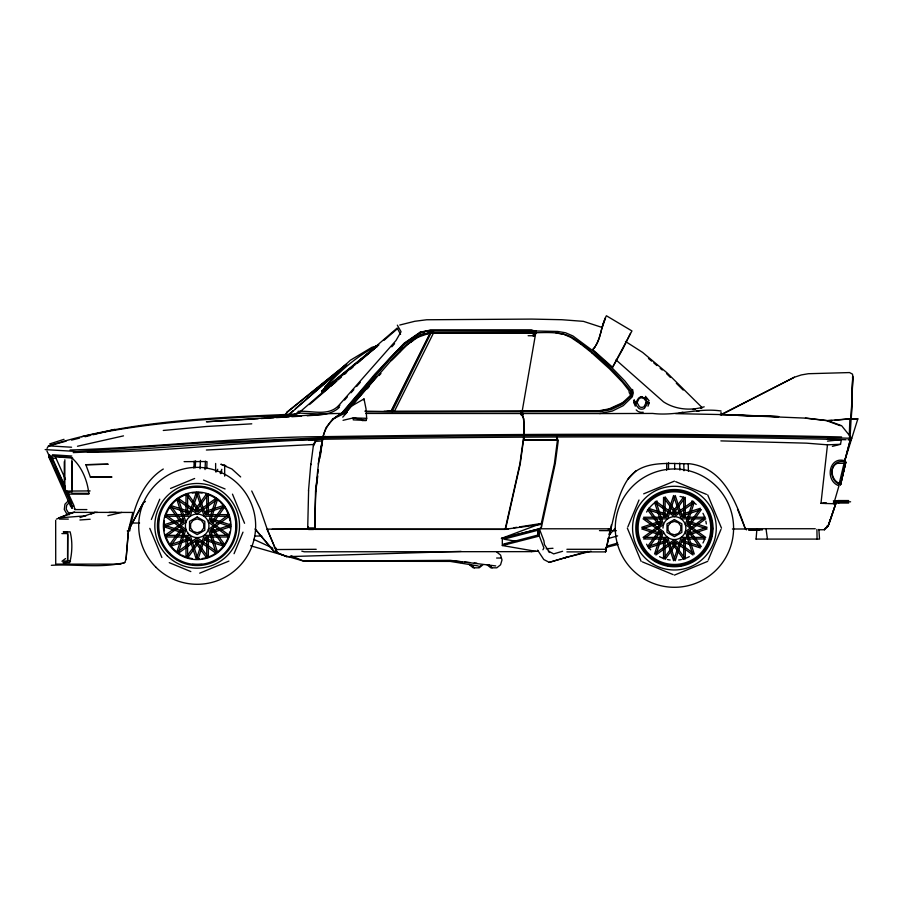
<?xml version="1.0" encoding="UTF-8"?>
<svg xmlns="http://www.w3.org/2000/svg" width="903" height="903" viewBox="0 0 903 903"><rect width="100%" height="100%" fill="white"/><g stroke="black" fill="none" stroke-linecap="round" stroke-linejoin="round"><path stroke-width="1.35" d="M185.984 536.992L185.984 557.456L198.344 540.479M187.598 514.631L187.61 493.636L199.653 510.195M206.753 536.992L206.742 557.986L194.698 541.428M224.678 476.129L224.678 464.864M665.116 517.25L665.116 496.853L676.821 512.949M683.718 538.978L683.718 559.375L672.013 543.29M666.685 470.26L666.73 463.273M668.48 469.492L668.536 462.517M674.654 468.973L674.688 463.397M533.334 336.311L533.38 332.135M534.395 336.311L534.452 332.135M537.759 535.581L537.849 530.264L503.818 539.17L517.329 541.461M308.6 490.747L307.72 527.578L308.612 529.497L313.578 529.497M376.686 376.664L346.91 411.17C335.047 415.166 325.159 425.279 322.89 437.842C316.501 467.856 314.899 498.535 315.057 529.169L272.153 529.316M833.729 503.795L838.989 485.758C824.823 481.231 828.548 455.88 844.768 460.733L850.276 439.716L851.585 438.271L849.294 435.235L849.881 418.789L851.111 418.676L852.759 376.201L852.5 374.135L849.554 372.567L808.354 373.718L801.311 374.937L794.414 377.217L721.045 414.567L675.613 413.642M850.378 437.075L850.276 439.716L850.998 439.716L850.389 439.716L844.768 460.733L857.85 418.857L851.236 418.823L852.759 376.201M851.269 419.184L852.759 378.357M522.171 411.057C523.864 420.527 525.286 430.359 523.605 440.167L557.433 440.19L554.408 463.657L541.337 523.413L541.416 527.262L539.294 528.786L501.458 538.402L505.691 538.278M206.742 468.601L207.024 461.625M193.908 468.093L194.201 461.083M67.702 560.887L67.827 533.741L67.432 532.194L63.289 531.844L70.118 531.844C72.68 541.382 72.251 553.144 69.723 562.648L63.018 562.648L67.296 562.355L67.702 560.887L70.547 561.147M195.262 467.788L195.579 460.812M200.06 468.77L200.443 460.406M205.037 469.583L205.41 461.219M122.91 563.382L124.772 562.524L126.048 559.397L128.35 531.066L132.809 512.43L94.871 512.385L79.995 517.588M756.082 539.091L756.883 529.282M126.048 559.397L128.44 531.235M308.487 490.916L310.801 464.063M818.863 529.756L824.507 529.745L828.141 525.997L835.726 503.795L820.974 503.343L827.475 444.818L840.524 444.299L841.382 439.603L846.055 439.727M347.181 411.881L344.382 411.892L390.186 359.044L405.391 343.795L421.012 333.026L425.787 331.536L432.006 330.995L433.654 332.688L394.419 411.305L522.171 411.249L536.077 330.995L557.636 331.446L565.504 332.755L572.908 335.95L594.321 351.843L611.805 367.611L624.876 381.01L631.479 389.475L632.156 392.455L631.299 395.864L622.257 404.262L611.433 409.499L599.852 411.689L366.832 411.757M315.824 490.905L317.777 475.858M320.43 455.338L322.676 439.242C495.566 436.883 668.513 435.291 841.382 439.603L827.475 441.149M317.382 476.829L315.553 490.78L314.605 529.384L505.127 529.384L519.914 463.826L523.661 436.838L523.864 418.834L521.02 413.574L521.708 411.576L520.613 410.899L598.441 410.899L608.994 408.901L624.842 401.711M317.743 474.03L318.296 469.842M319.764 458.679L320.125 455.891M320.497 453.103L322.585 437.729L325.938 427.808L332.564 419.195L341.627 413.258L375.117 373.876L404.149 343.242L420.267 332.157L430.121 330.171L531.483 330.159L533.402 330.746M523.932 436.996L520.207 463.984L505.533 529.169L508.344 529.169M310.824 464.876L313.51 444.502L315.971 439.603L322.676 439.242L322.269 440.969L315.813 441.319L313.443 446.026M746.533 529.869L745.291 528.729C735.595 500.951 723.269 468.149 689.836 463.77C669.1 463.95 642.022 459.48 628.025 479.03C618.363 493.399 615.282 510.748 611.297 527.296L605.529 551.891L566.892 551.891M633.861 400.808L634.278 399.803L633.872 402.591L637.044 402.569L639.234 398.404A4.233 4.041 15.9 0 1 643.794 398.404L645.859 400.921L647.011 404.273L644.392 408.393A5.204 4.966 15.9 0 1 638.782 408.393L636.243 405.289L635.904 403.765L637.044 402.569L639.426 406.734A4.233 4.041 15.9 0 0 643.986 406.734L646.164 402.569L649.336 402.603L647.97 406.192M363.864 399.882L364.022 398.934L350.94 406.418M318.24 464.063L322.032 443.034M615.033 528.436L609.536 534.621L611.354 524.914M364.022 398.934L366.008 408.822L366.674 418.315L366.234 420.459L362.182 420.584M541.416 527.262L555.243 463.657L558.291 440.506L556.541 436.973L557.433 440.19M635.294 406.181L633.872 402.591L634.911 402.648L635.181 401.316M606.59 546.642L605.529 551.891L608.52 537.477M829.823 521.81L835.726 503.795L835.015 503.558M129.377 527.171L129.998 524.462M634.911 402.648L635.859 402.456L638.545 398.133A5.204 4.966 15.9 0 1 644.166 398.133M844.565 462.144L845.795 462.167L840.569 484.708L839.293 483.252L844.057 463.329L845.795 462.167L840.569 484.708C827.013 480.633 829.778 457.29 845.795 462.155L840.546 484.697L839.214 484.369M609.536 534.61L610.135 532.42M604.908 319.696L605.484 318.003L602.03 327.913M835.726 503.795L828.141 525.997L824.507 528.955L824.518 529.824M830.196 520.094L828.141 525.997L826.99 526.009M762.482 529.858L748.926 530.016L759.66 529.768M608.983 534.294L611.094 528.819L539.294 528.786M595.924 345.454C600.653 337.767 600.879 328.647 604.479 320.621M151.354 519.485L159.763 499.212M220.783 473.68L221.845 471.129M234.058 553.697L242.986 532.16M627.867 526.855L639.008 500.002M708.234 560.086L720.966 529.406M220.197 473.195L221.833 469.3M630.429 333.365L623.126 348.434L612.573 367.261L592.74 349.619C601.263 340.013 600.619 326.626 606.387 315.757L631.953 330.949L612.573 367.261M216.641 471.806L217.736 469.267M285.822 414.387L286.838 412.152L346.47 364.214L289.208 414.511M285.946 414.658L286.962 412.434L346.47 364.214M364.868 411.17L392.105 411.587L432.006 330.995L536.077 330.995L531.743 330.329L430.426 330.329L420.493 332.327L404.521 343.366L389.385 358.694L341.876 413.416L317.416 413.901L296.76 412.976M391.123 411.362L430.392 332.88C413.551 334.516 402.693 350.093 391.191 360.647M542.929 549.769L543.899 547.929L539.351 536.055L539.351 528.842L501.458 538.414L541.337 523.413M143.182 503.05L129.4 528.39L143.182 503.05L145.417 501.481M47.012 448.407L48.548 445.834C127.267 420.922 210.467 417.649 292.312 414.229L298.701 413.292L292.312 415.12C221.743 417.908 150.733 421.238 81.575 436.747M182.824 529.214L170.498 546.225L189.991 539.904M211.528 522.397L223.854 505.398L204.36 511.719M660.477 531.427L648.489 547.952L667.43 541.8M688.368 524.801L700.344 508.287L681.404 514.428M181.537 528.289L169.493 544.848L189.483 538.357M194.698 510.195L206.742 493.636L206.776 514.631M196.007 511.143L208.367 494.155L208.367 514.631M199.653 541.428L187.61 557.986L187.576 536.992M212.815 523.334L224.858 506.775L204.868 513.265M659.224 530.524L647.519 546.608L666.945 540.31M672.013 512.949L683.718 496.853L683.752 517.25M673.288 513.863L685.298 497.372L685.298 517.25M675.546 542.364L663.536 558.867L663.536 538.978M676.821 543.29L665.116 559.375L665.082 538.978M689.621 525.715L701.326 509.631L681.889 515.929M399.431 352.181L402.761 347.937M367.273 388.832L369.022 386.789M346.91 411.362L391.191 360.455L406.395 345.206L421.464 334.731L430.392 332.688L535.919 332.676M342.756 417.163L347.215 412.073M344.551 400.063L347.328 396.936M351.03 392.76L353.818 389.622M356.595 386.495L360.297 382.319M391.812 346.808L394.588 343.682M592.74 349.619L595.461 346.594M379.057 375.546L380.964 373.503M627.98 479.121L635.859 470.847M432.006 330.995L430.392 332.688L391.123 411.17L386.902 411.362M68.549 500.634L64.96 504.19L64.282 509.461L66.833 513.976L69.125 514.8M69.283 502.644L66.687 505.206L66.19 509.021L68.041 512.283L71.36 513.468L74.599 512.035M338.106 406.993L339.912 405.289M289.028 414.251L293.238 410.572M295.349 408.743L346.673 364.699M299.469 412.31L397.185 328.037L400.548 334.381M309.515 404.555L328.636 388.064M330.758 386.236L335.002 382.567M338.196 379.824L341.379 377.07M344.562 374.327L346.684 372.487M350.94 368.83L353.062 366.99M357.306 363.333L377.488 345.928M383.865 340.431L397.67 328.523M323.963 388.967L324.945 388.313L325.475 389.137C324.538 390.593 323.319 388.685 324.945 388.313M324.493 389.791L325.475 389.137M336.898 381.055L322.698 392.636L321.773 391.45L378.808 344.991M321.524 391.067L378.56 344.596M321.773 391.45L374.452 348.558M354.811 364.88L322.044 391.62L321.784 390.943M356.99 363.096L360.263 360.421M376.235 347.35L375.704 346.526L376.314 346.03L377.217 346.684M376.686 345.872L375.704 346.526M478.838 567.061L480.712 565.549M482.947 564.793L479.2 567.818L473.217 567.818L469.47 564.804M163.285 469.018C142.166 482.247 133.712 507.576 129.739 530.919L127.233 530.908M65.524 558.562L61.98 561.226L67.161 561.011L67.544 559.668L67.657 534.937L67.285 533.526L61.878 533.594M411.113 341.932L413.179 340.386M339.415 407.276C330.758 415.651 318.285 414.737 307.167 415.809M848.651 500.555L838.752 500.555L836.912 501.797L838.752 503.039L848.651 503.039M45.15 449.592L76.811 451.489L207.013 442.526L322.89 437.842L325.227 436.33M419.432 336.108L422.627 334.302M56.437 519.101L73.154 512.385L97.456 512.396M721.045 414.928L794.414 377.217M332.564 419.195L344.788 413.269M91.135 514.044L94.871 512.385M51.347 565.323C75.671 563.822 101.125 568.585 124.772 562.524M170.532 488.455L194.63 478.488M199.71 573.157L228.888 561.09M643.692 493.839L674.417 481.13M674.417 575.132L707.704 561.361M634.922 404.16L635.904 403.765M73.154 512.385L58.729 517.916L85.943 515.805M70.513 506.019L72.184 508.445L69.452 499.856L48.852 455.643L48.739 456.918L70.513 506.019L72.274 505.353L72.917 506.481M416.701 337.654L430.392 332.88L421.464 334.923M704.182 406.824C690.739 410.921 675.489 409.623 663.558 401.891L615.981 359.879M700.796 408.28L702.286 407.761L667.012 372.826L642.62 352.418L625.44 341.447M183.557 520.139L163.578 526.663L183.072 532.984M210.794 531.472L230.773 524.959L211.279 518.627M661.188 522.611L641.773 528.944L660.714 535.095M687.646 533.617L707.072 527.284L688.131 521.144M183.072 518.627L163.578 524.959L183.569 531.449M211.279 532.984L230.773 526.663L210.783 520.173M660.714 521.144L641.773 527.284L661.199 533.594M688.131 535.095L707.072 528.944L687.646 522.645M66.088 441.138L48.548 446.048M49.721 443.915L64.011 439.332M649.336 402.603L648.286 402.919L647.869 401.316M549.238 562.355L566.407 557.332L549.238 562.355L543.787 559.533L537.612 550.119M562.592 551.27L553.663 553.889L548.29 551.022L549.645 552.501L544.441 544.588L543.899 540.716L539.351 528.842M608.137 538.572L617.641 535.874M606.782 546.168L617.641 543.098M588.045 551.383L564.161 557.941L591.059 551.202M341.627 413.258L343.896 412.671M502.316 538.312L502.316 545.525L539.351 536.055M832.385 446.364L840.524 444.299M605.857 547.478L617.979 544.407M399.758 325.035L414.804 321.276L426.679 319.764L531.743 319.086L561.756 319.718L583.44 321.355L601.364 327.202M71.54 440.111L79.656 438.09M85.063 436.747L90.469 435.393M93.178 434.727L114.816 429.331M343.05 420.324L353.333 417.897L366.674 418.315M107.897 515.681L121.758 512.419M77.489 446.251L123.497 435.867M392.105 411.587L599.987 411.034L610.552 409.036L621.354 403.923L630.034 395.841L630.881 393.031L630.441 390.581C614.209 369.948 594.197 352.226 572.446 337.575C558.223 329.99 541.405 333.534 525.93 332.541M365.794 413.439L599.727 413.574L612.29 411.068L623.217 405.661L632.258 396.857L633.296 392.907L632.574 389.475M679.248 412.931L682.871 412.219M66.585 490.668L67.77 492.632L71.495 491.966L72.319 493.32L89.352 493.354M514.021 527.747L516.809 527.307M519.597 526.878L539.114 523.819M849.881 418.789L827.724 420.617L806.729 418.179L719.759 414.567M539.892 524.598L504.213 529.384M420.267 332.157L424.32 331.649M820.974 503.343L826.189 502.824M696.676 411.249L699.159 411.012M163.274 430.46L206.369 426.498L251.768 423.823M429.884 332.609L533.12 332.281L533.109 333.083L435.246 333.083L433.621 332.293M531.562 551.643L535.761 551.293M90.165 519.248L79.927 519.981M323.827 414.251L206.403 421.757L258.179 418.699M546.168 548.764L553.008 548.279M308.871 440.167L322.676 439.242C239.34 439.998 156.388 449.299 73.233 452.595M692.759 409.522L695.4 409.352M315.971 439.603C239.701 441.928 163.759 452.155 87.444 452.29M833.345 500.883L838.752 500.555M748.926 530.016L751.206 529.869M260.978 418.541L273.575 417.796M276.374 417.626L288.971 416.881M291.771 416.723L301.568 416.148M313.51 444.502L206.381 450.021M267.457 416.644L278.496 416.057M282.65 415.831L292.312 415.312L300.168 416.001M346.097 413.224L341.876 413.416L346.097 413.416M538.459 551.078L535.163 551.214L502.316 545.525M831.9 420.459L827.724 420.617L841.607 425.708L849.294 435.235M834.677 420.358L851.111 418.676L850.095 437.075L849.305 437.075M255.018 528.977L274.027 551.519L286.714 556.677L461.083 551.383M90.413 477.179L111.758 477.032L90.413 477.179L85.864 464.695L107.965 464.21L85.864 464.695M612.166 530.772L616.377 530.682M384.08 411.305L394.419 411.113M844.057 463.329L837.453 463.318C828.773 466.558 831.482 480.633 839.293 483.252M322.89 437.842C499.111 435.111 675.388 434.14 851.585 438.271M316.219 549.306L275.742 549.543L267.254 529.643M90.119 490.916L64.847 491.097L64.847 459.785M109.026 512.407L116.013 512.362M184.099 461.647L206.335 461.535M250.628 545.784L303.927 561.192L450.326 560.345L495.77 565.933M101.746 477.156L91.045 477.179M251.734 490.995L260.222 508.908L267.186 529.147L308.149 529.023M290.98 555.729L303.927 561.181L449.773 560.673L461.986 561.813M121.07 564.127L55.726 564.138L55.67 520.342M599.727 413.574L652.711 413.439C675.771 416.328 698.279 407.569 721.045 410.978M815.262 528.74L745.291 528.729L737.525 509.157M433.654 332.88L535.93 332.97M847.985 439.716L849.001 439.716M523.605 440.167L557.253 440.167M189.461 487.293L204.902 487.293M548.922 490.543L549.758 490.543M671.651 490.701L677.205 490.701M834.27 501.797L850.603 501.797M86.88 509.585L74.949 509.574L74.43 508.694L74.949 509.574L73.854 505.432L67.578 491.819M131.183 523.04L139.581 523.04M313.51 527.916L308.758 527.916L307.855 526.618M508.344 529.169L312.314 529.056M732.423 529L746.036 528.989M254.736 536.032L261.757 536.032M756.037 539.091L819.529 539.091L818.886 529.395M566.892 549.295L606.15 549.284M531.607 551.643L304.345 551.789L301.816 551.157M496.616 558.031L500.759 558.031M192.271 564.375L202.091 564.375M667.486 565.583L681.37 565.583M478.184 565.933L450.168 561.395L303.927 561.192M528.131 335.724L533.741 335.735M851.236 418.823L857.85 418.857M59.35 519.09L68.301 519.123M532.77 333.625L535.569 333.636M599.49 530.614L610.688 530.659L610.97 529.35L608.25 529.316M297.945 411.362C311.524 410.301 328.128 416.78 338.648 405.571L395.977 340.533L401.067 331.728L397.343 325.159M738.598 415.075L778.612 416.633L763.17 416.181M841.585 436.962C668.807 432.763 495.961 434.14 323.172 436.657C238.606 437.029 154.424 447.493 70.028 450.01M827.475 439.366L841.382 439.603M71.563 447.233L48.548 445.834M506.628 544.069L503.818 543.99L537.849 535.084L537.849 530.264M737.898 415.425L751.939 415.843M720.865 440.89L806.481 443.159L827.475 444.818M778.612 416.633L721.045 414.567L721.045 412.344M71.788 456.026L52.408 454.762M823.626 503.264L826.222 503.411M833.345 502.711L838.752 503.039M72.692 458.092L55.365 456.783L65.479 479.414M635.859 402.456L637.044 402.569M464.695 562.072L470.124 562.58M474.188 562.964L476.908 563.224M271.826 417.141L275.302 417.468M805.442 418.179L826.426 420.617L840.321 425.708M46.945 451.06L49.247 456.004L49.36 454.548L51.584 457.821L55.93 458.397M556.101 333.004L563.675 334.234L570.888 337.429L580.234 343.75M457.9 562.016L460.62 562.49M646.164 402.569L647.09 402.794L646.706 401.237L644.166 398.133M48.739 456.918L51.302 457.708L53.006 461.568M666.956 515.895L647.519 509.631L659.224 525.715M681.878 540.333L701.326 546.608L689.621 530.524M189.495 513.231L169.493 506.775L181.537 523.334M204.857 538.391L224.858 544.836L212.815 528.289M667.43 514.428L648.489 508.287L660.499 524.79M681.404 541.8L700.344 547.952L688.346 531.449M189.991 511.719L170.498 505.398L182.846 522.385M204.36 539.904L223.854 546.225L211.505 529.237M226.134 466.106L220.851 464.232L231.868 468.962L240.672 476.942M675.692 481.66L706.428 494.37M642.405 561.892L673.13 574.601M203.514 480.057L225.084 488.986M169.256 562.659L190.826 571.576M272.853 548.098L253.732 539.339M286.714 556.677L274.015 551.293L255.888 529.892M487.88 564.612L491.063 566.305M470.294 564.612L473.465 566.305M520.613 410.921L521.708 411.576M580.381 343.75L592.233 353.152M496.797 552.072L500.578 555.085L502 559.962L500.555 564.793L496.808 567.818L490.826 567.818L487.089 564.804M488.376 564.804L492.124 567.818M470.768 564.804L474.504 567.818M648.478 358.491L651.661 361.155M653.783 362.927L656.966 365.591M660.149 368.255L662.271 370.027M645.476 396.315L649.155 400.819M644.81 397.591L646.65 399.182M636.197 409.906L637.676 411.192M592.086 353.152L609.548 368.875L622.28 382.037L628.883 390.446L629.323 392.895L631.062 394.972M666.516 373.571L670.432 377.454M676.313 383.278L683.176 390.073M67.77 492.632L68.899 494.11L88.81 494.155C87.794 481.107 81.586 465.925 71.179 457.415L51.369 455.97L65.287 486.909M675.568 513.852L663.536 497.372L663.536 517.25M673.266 542.387L685.298 558.867L685.298 538.978M198.367 511.121L185.984 494.155L185.984 514.631M195.985 540.491L208.367 557.456L208.367 536.992M324.572 388.471L325.103 389.283M324.335 388.809L324.866 389.633M51.629 457.787L65.422 488.41M522.036 411.723L523.164 414.274M55.839 468.002L57.532 471.874M58.672 474.447L71.709 504.066M276.047 548.121L276.792 552.139L267.186 529.147M707.704 494.889L721.497 528.131M627.337 528.131L641.13 561.361M232.477 494.144L244.566 523.288M149.785 528.357L161.863 557.501M275.742 549.543L276.792 552.139M520.805 412.276L521.189 415.019M766.116 529.395L767.437 539.091M712.309 526.551L712.659 529.214M688.221 464.244L688.425 471.253M683.785 463.758L683.977 470.768M679.699 463.092L679.903 470.102M816.91 529.395L817.068 539.091M852.567 376.822L852.567 378.38M711.925 521.212L711.925 536.461M636.931 525.365L636.931 530.919M235.762 520.929L235.762 530.738M215.636 463.465L215.636 471.908M158.601 518.13L158.601 533.538M72.263 461.896L72.263 488.986M71.879 459.785L71.879 491.097M64.294 461.659L64.294 488.737M704.656 539.114A32.169 32.169 0 0 1 702.963 542.974M689.305 556.643A32.169 32.169 0 0 1 682.758 559.194M681.404 559.533A32.169 32.169 0 0 1 678.627 560.018M670.218 560.018A32.169 32.169 0 0 1 667.441 559.533M663.412 558.347A32.169 32.169 0 0 1 659.54 556.643M650.702 549.848A32.169 32.169 0 0 1 646.559 544.193M646.559 512.069A32.169 32.169 0 0 1 657.124 501.007M680.027 496.458A32.169 32.169 0 0 1 682.758 497.068M691.721 501.007A32.169 32.169 0 0 1 696.179 504.438M702.963 513.288A32.169 32.169 0 0 1 704.656 517.148M705.83 521.166A32.169 32.169 0 0 1 706.315 523.943M662.96 528.12A11.457 11.457 0 0 1 678.808 517.532A11.457 11.457 0 0 1 682.521 536.224A11.457 11.457 0 0 1 663.829 532.499M230.186 523.356A33.106 33.106 0 0 1 230.186 528.289M229.701 531.98A33.106 33.106 0 0 1 206.934 557.456M205.76 557.794A33.106 33.106 0 0 1 202.125 558.551M199.642 558.833A33.106 33.106 0 0 1 197.181 558.923M192.237 558.551A33.106 33.106 0 0 1 181.684 555.074M180.611 554.487A33.106 33.106 0 0 1 171.288 546.45M169.809 544.453A33.106 33.106 0 0 1 165.204 534.384M164.448 530.75A33.106 33.106 0 0 1 164.448 520.896M165.204 517.261A33.106 33.106 0 0 1 188.603 493.851M192.237 493.094A33.106 33.106 0 0 1 202.125 493.094M205.76 493.851A33.106 33.106 0 0 1 215.828 498.479M217.837 499.957A33.106 33.106 0 0 1 219.711 501.571M220.603 502.429A33.106 33.106 0 0 1 225.852 509.281M226.45 510.364A33.106 33.106 0 0 1 228.82 516.087M229.159 517.261A33.106 33.106 0 0 1 229.915 520.896M640.25 396.744A6.265 5.971 15.9 0 1 642.597 396.744M643.184 412.208A7.551 7.201 15.9 0 1 638.523 411.633M353.333 417.897L353.254 419.861L366.234 420.459L353.333 417.897M184.009 530.084L176.74 552.455L197.17 537.624L217.612 552.455L210.331 530.084L229.396 516.256L204.134 516.245L196.323 492.248L189.043 514.631L165.486 514.631L185.916 529.463L178.117 553.46L197.17 539.633L216.235 553.46L208.424 529.463L228.865 514.631L205.308 514.631L198.028 492.248L190.217 516.245L164.956 516.256L184.009 530.084M216.235 498.163L208.424 522.16L228.865 536.992L205.308 536.992L198.028 559.363L190.217 535.366L164.956 535.366L184.009 521.539L176.74 499.167L197.17 513.988L217.612 499.167L210.331 521.539L229.396 535.366L204.134 535.366L196.323 559.363L189.043 536.992L165.486 536.992L185.916 522.16L178.117 498.163L197.17 511.99L216.235 498.163M661.628 532.262L654.551 554.002L674.417 539.599L694.283 554.002L687.206 532.262L705.728 518.83L681.178 518.83L673.593 495.521L666.516 517.25L643.625 517.25L663.479 531.664L655.905 554.973L674.417 541.54L692.94 554.973L685.354 531.664L705.209 517.25L682.329 517.25L675.252 495.521L667.656 518.83L643.105 518.83L661.628 532.262M692.94 501.255L685.354 524.564L705.209 538.978L682.329 538.978L675.252 560.718L667.656 537.409L643.105 537.398L661.628 523.966L654.551 502.237L674.417 516.64L694.283 502.237L687.206 523.966L705.728 537.398L681.178 537.409L673.593 560.718L666.516 538.978L643.625 538.978L663.479 524.564L655.905 501.255L674.417 514.687L692.94 501.255M325.261 386.428L324.279 388.922C338.602 371.833 356.595 356.38 376.495 346.097L371.957 347.305L350.398 360.229L343.309 366.708L325.261 386.428M193.118 520.241L190.612 523.695L190.612 527.95L193.118 531.404L197.181 532.714L201.234 531.404L203.739 527.95L203.739 523.695L201.234 520.241L197.181 518.92L193.118 520.241M670.477 522.713L668.039 526.054L668.039 530.196L670.477 533.549L674.417 534.824L678.367 533.549L680.806 530.196L680.806 526.054L678.367 522.713L674.417 521.426L670.477 522.713M197.17 517.001L189.54 521.403L189.54 530.219L197.17 534.621L204.812 530.219L204.812 521.403L197.17 517.001M674.417 519.564L667.001 523.842L667.001 532.398L674.417 536.675L681.844 532.398L681.844 523.842L674.417 519.564M849.7 439.716L849.091 439.716L849.7 439.716M644.844 579.365A59.158 59.158 0 0 0 733.586 528.131A59.158 59.158 0 0 0 644.844 476.897A59.158 59.158 0 0 0 644.844 579.365M155.847 567.174A58.469 58.469 0 0 0 253.664 540.942A58.469 58.469 0 0 0 182.034 469.346A58.469 58.469 0 0 0 155.847 567.174M653.49 564.375A41.854 41.854 0 0 0 716.271 528.131A41.854 41.854 0 0 0 653.49 491.887A41.854 41.854 0 0 0 653.49 564.375M656.255 559.6A36.346 36.346 0 0 0 710.763 528.131A36.346 36.346 0 0 0 656.255 496.65A36.346 36.346 0 0 0 656.255 559.6M655.115 561.564A38.603 38.603 0 0 0 713.02 528.131A38.603 38.603 0 0 0 655.115 494.697A38.603 38.603 0 0 0 655.115 561.564M647.835 554.735A37.61 37.61 0 0 0 710.751 537.849A37.61 37.61 0 0 0 664.664 491.796A37.61 37.61 0 0 0 647.835 554.735M187.824 532.996A11.795 11.795 0 0 0 208.074 530.321A11.795 11.795 0 0 0 195.635 514.123A11.795 11.795 0 0 0 187.824 532.996M180.284 555.085A33.795 33.795 0 0 0 230.965 525.828A33.795 33.795 0 0 0 180.284 496.56A33.795 33.795 0 0 0 180.284 555.085M177.304 560.232A39.732 39.732 0 0 0 236.902 525.817A39.732 39.732 0 0 0 177.304 491.413A39.732 39.732 0 0 0 177.304 560.232M169.809 553.2A38.716 38.716 0 0 0 234.566 535.829A38.716 38.716 0 0 0 187.135 488.433A38.716 38.716 0 0 0 169.809 553.2M167.236 555.774A42.339 42.339 0 0 0 238.076 536.766A42.339 42.339 0 0 0 186.199 484.922A42.339 42.339 0 0 0 167.236 555.774"/></g></svg>
